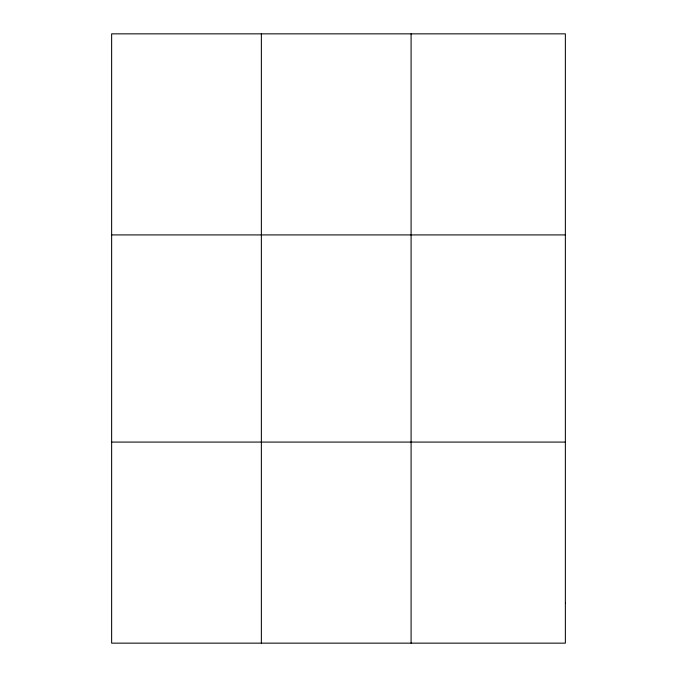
<?xml version="1.0" encoding="UTF-8"?>
<svg xmlns="http://www.w3.org/2000/svg" width="677" height="677" viewBox="0 0 677 677"><rect width="100%" height="100%" fill="white"/><g stroke="black" fill="none" stroke-linecap="round" stroke-linejoin="round"><path stroke-width="1.02" d="M261.364 643.15L261.364 33.85M411.091 643.15L411.091 33.85M111.637 234.919L565.363 234.919M111.637 442.081L565.363 442.081M565.363 602.936L565.363 643.15L111.637 643.15L111.637 33.85L565.363 33.85L565.363 602.936"/></g></svg>
